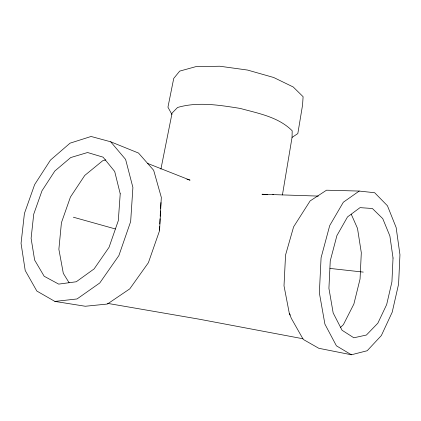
<?xml version="1.0" encoding="UTF-8"?>
<svg xmlns="http://www.w3.org/2000/svg" width="421" height="421" viewBox="0 0 421 421"><rect width="100%" height="100%" fill="white"/><g stroke="black" fill="none" stroke-linecap="round" stroke-linejoin="round"><path stroke-width="0.63" d="M282.433 194.934L292.048 137.388L292.185 130.784C278.413 116.906 258.257 113.386 240.138 108.407C219.53 105.166 198.038 101.503 177.573 107.471L172.094 113.075L160.906 169.126M159.638 226.577L159.401 231.124L148.392 262.704L129.779 288.859L107.381 304.041L85.289 306.256L54.888 301.42L36.843 291.048L25.207 270.487L21.05 243.354L24.423 213.479L34.643 184.577L50.446 160.096L70.044 143.172L91.083 136.472L110.681 141.788L138.514 153.049L153.66 170.279L161.322 197.391L159.591 230.171M159.78 223.977L160.054 218.783M160.19 216.184L160.464 210.984M160.601 208.39L160.911 202.543M340.557 327.38L343.389 324.654L353.882 304.03L360.055 278.997L361.307 252.726L357.497 228.371L351.282 214.3M359.224 191.06L343.331 202.227L329.706 225.598L321.081 257.768L319.36 292.884L324.907 324.133L336.4 345.809L351.403 354.771L367.186 350.74L381.363 335.548L392.204 312.198L398.587 284.101L399.95 254.731L396.14 227.503L387.441 205.769L374.653 192.729L359.224 191.06L326.528 190.203L310.098 200.949L293.616 226.824L285.554 255.042L284.007 285.817L289.301 313.34L291.343 318.387L303.257 339.431L318.802 348.293L351.403 354.771M292.048 137.388L297.826 133.594L302.562 105.029L303.104 96.704L293.221 86.984L273.676 77.49L247.537 70.06L219.751 66.229L195.723 66.681L179.688 71.112L173.726 78.427L167.942 107.197L171.915 114.47M105.808 159.864L102.687 160.748L84.747 175.441L70.433 197.039L61.429 222.704L58.872 249.274L63.313 273.371L69.107 282.738M54.888 301.42L77.038 298.957L99.761 282.98L118.885 255.568L130.657 221.578L132.904 187.466L125.611 159.417L110.681 141.788M318.365 196.091L261.988 194.239L267.724 194.713M330.006 268.43L363.265 272.098M107.492 303.362L198.996 319.15L303.02 338.773M73.37 217.21L115.412 228.966M186.929 179.23L190.071 180.162L147.429 163.348M272.776 194.244L273.561 194.697M289.301 313.34L290.264 315.045M393.03 258.01L391.925 281.838L386.678 304.546L377.842 323.202L366.402 335.037L353.84 337.789L342.062 330.259L333.164 312.935L328.917 288.364L330.248 260.883L336.911 235.586L347.52 216.91L360.05 207.632L372.39 208.511L382.752 218.631L389.883 235.992L393.03 258.01M120.222 193.802L118.306 220.641L109.055 247.285L94.115 268.898L76.264 281.76L58.687 284.112L44.163 276.25L34.633 260.062L31.101 238.328L33.727 214.189L41.995 190.771L54.83 171.021L70.691 157.565L87.563 152.518L103.077 157.159L114.701 171.484L120.222 193.802"/></g></svg>
